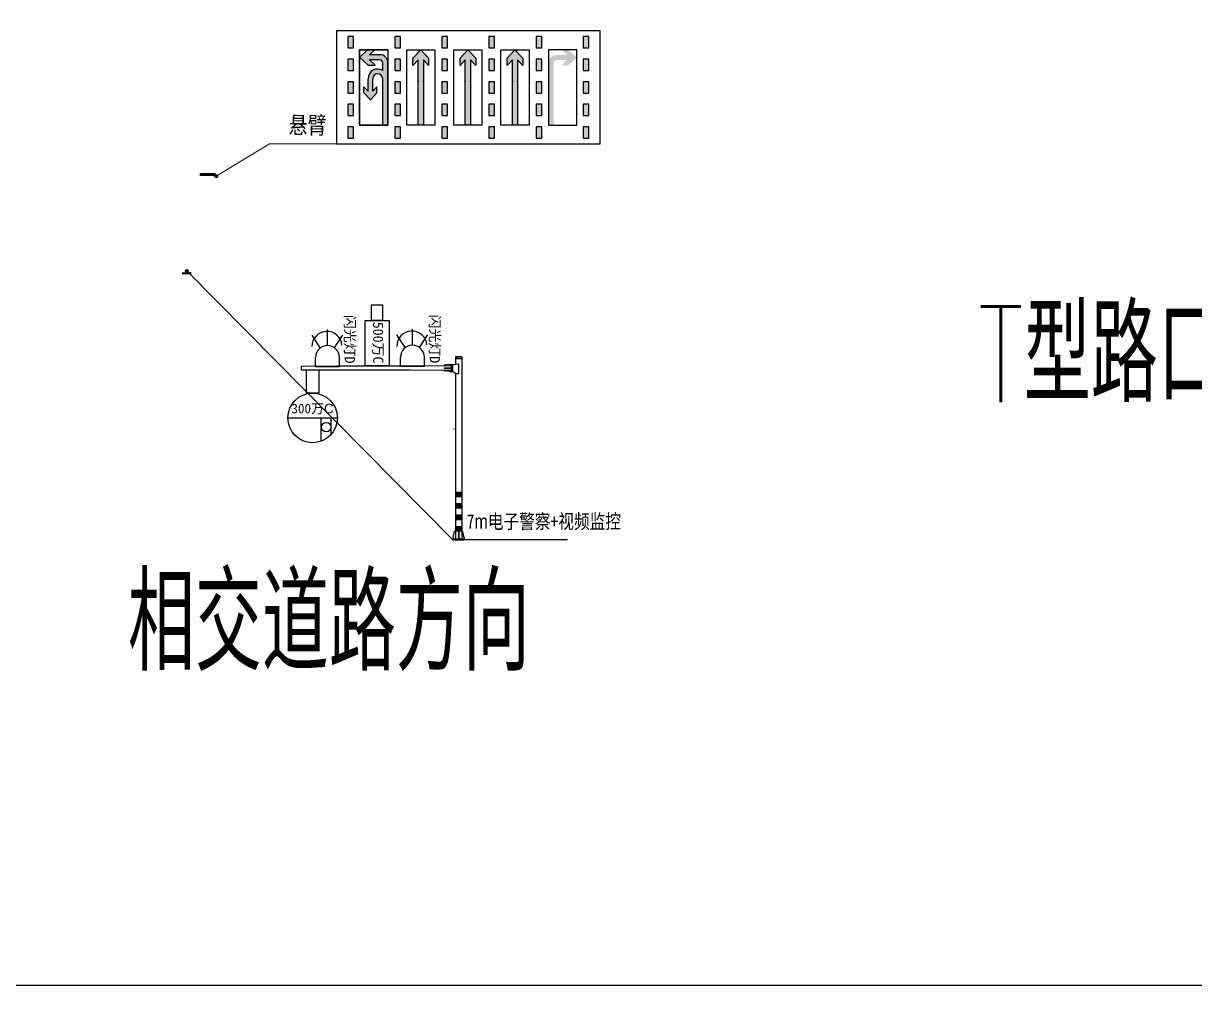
# Model space of a CAD drawing. Header units: millimetres. Extents: x 108070 to 108876, y 12470 to 12955.
# Drawn here: x 108464.6 to 108587, y 12470.3 to 12570.8 of the extents above; entities that cross this region are included whole.
import ezdxf

# ---------------------------------------------------------------- set-up
doc = ezdxf.new("R2010")
doc.units = ezdxf.units.MM
doc.header["$LTSCALE"] = 10
doc.linetypes.add('ACAD_ISO04W100', pattern=[30, 24, -3, 0, -3])
doc.layers.get('0').update_dxf_attribs({"linetype": 'CONTINUOUS'})
for name, color, linetype in [('@-交通信号', 7, 'CONTINUOUS'), ('@-交通标志', 7, 'CONTINUOUS'), ('@-图框', 7, 'CONTINUOUS'), ('@-监控设备', 7, 'CONTINUOUS')]:
    doc.layers.add(name, color=color, linetype=linetype)
doc.layers.add('PP-COM', color=7, linetype='CONTINUOUS', lineweight=0)
doc.styles.add('-黑体', font='simhei.ttf', dxfattribs={"width": 0.8})
doc.styles.add('gpshz', font='txt.shx', dxfattribs={"width": 0.7, "bigfont": 'hztxt.shx'})
doc.styles.add('ST', font='', dxfattribs={"width": 0.8})
doc.styles.add('黑体', font='simhei.ttf')
doc.styles.get('ST').set_extended_font_data('SimSun')

# ---------------------------------------------------------------- blocks, each defined once
blk = doc.blocks.new('A$C4A233A8C')
at = {"layer": '@-交通标志'}
blk.add_hatch(color=256, dxfattribs=at).paths.add_polyline_path([(-1.62601912766695, -0.2661106111481786), (-1.564308024942875, -0.4450140511617064), (-0.1465055644512177, 0.04404392559081316), (-0.208216667175293, 0.222947365604341)])
h = blk.add_hatch(color=256, dxfattribs=at)
edge = h.paths.add_edge_path()
edge.add_ellipse((-0.002069830894470215, 0.003567761741578579), major_axis=(0.1060660184015753, 0.1060660184015753), ratio=0.999999997857393, start_angle=334.0314049956834, end_angle=514.0314049956834)
edge.add_ellipse((-0.002069830894470215, 0.003567761741578579), major_axis=(0.1060660184015753, 0.1060660184015753), ratio=0.999999997857393, start_angle=154.0314049956834, end_angle=334.0314049956834)
blk.add_line((-1.564308024942875, -0.4450140511617064), (-1.62601912766695, -0.2661106111481786))
for p, q in [((-1.62601912766695, -0.2661106111481786), (-0.208216667175293, 0.222947365604341)), ((-0.1465055644512177, 0.04404392559081316), (-1.564308024942875, -0.4450140511617064)), ((-0.208216667175293, 0.222947365604341), (-0.1465055644512177, 0.04404392559081316))]:
    blk.add_line(p, q, dxfattribs=at)
blk.add_ellipse((-0.002069830894470215, 0.003567761741578579), major_axis=(-0.1060660185912559, 0.106066018591256), ratio=0.9999999942807404, start_param=1.117558844947583, end_param=7.400744152127169, dxfattribs=at)
blk.add_point((0, 0), dxfattribs=at)
blk = doc.blocks.new('A$C34A97C96')
at = {"layer": '@-交通标志'}
h = blk.add_hatch(color=256, dxfattribs=at)
edge = h.paths.add_edge_path()
edge.add_line((2.409750000588247, -7.86857133731246), (2.950714286431321, -7.86857133731246))
edge.add_line((2.950714286431321, -7.86857133731246), (2.950714286431321, -1.344560371911939))
edge.add_ellipse((2.131071429088479, -1.344560371911939), major_axis=(0.5795750191482512, 0.5795750191482512), ratio=0.9999999999943273, start_angle=314.9999999998375, end_angle=405.0000000001625)
edge.add_line((2.131071429088479, -0.5249175242752244), (1.046192143112421, -0.5249175242752244))
edge.add_line((1.046192143112421, -0.5249175242752244), (1.639285714685684, 0.02424318364137434))
edge.add_line((1.639285714685684, 0.02424318364137434), (0.8852142859250307, 0.02424318364137434))
edge.add_line((0.8852142859250307, 0.02424318364137434), (0, -0.7953996639953402))
edge.add_line((0, -0.7953996639953402), (0.8852142859250307, -1.615042511632055))
edge.add_line((0.8852142859250307, -1.615042511632055), (1.639285714685684, -1.615042511632055))
edge.add_line((1.639285714685684, -1.615042511632055), (1.046192143112421, -1.065881803715456))
edge.add_line((1.046192143112421, -1.065881803715456), (2.081892857648199, -1.065881803715456))
edge.add_ellipse((2.081892857648199, -1.393738942770142), major_axis=(-0.2318300076625899, 0.2318300076625899), ratio=0.9999999999748259, start_angle=225.0000000007212, end_angle=314.9999999992788, ccw=False)
edge.add_line((2.409750000588247, -1.393738942770142), (2.409750000588247, -2.166586085251765))
edge.add_ellipse((1.886541729705641, -3.026022328960607), major_axis=(-0.7114694502337016, 0.7114694502337017), ratio=0.9999999999980875, start_angle=-76.33225179927057, end_angle=45.00000000005478)
edge.add_line((0.8803719780116808, -3.026022328960607), (0.8803719780116808, -4.322538419119155))
edge.add_line((0.8803719780116808, -4.322538419119155), (0.4376572872715769, -3.87982373361956))
edge.add_line((0.4376572872715769, -3.87982373361956), (0.4376572872715769, -4.521256942725813))
edge.add_line((0.4376572872715769, -4.521256942725813), (1.121852718424634, -5.248214579709384))
edge.add_line((1.121852718424634, -5.248214579709384), (1.806048149577691, -4.521256942725813))
edge.add_line((1.806048149577691, -4.521256942725813), (1.806048149577691, -3.87982373361956))
edge.add_line((1.806048149577691, -3.87982373361956), (1.363333458823035, -4.322538419119155))
edge.add_line((1.363333458823035, -4.322538419119155), (1.363333458823035, -3.026022328960607))
edge.add_ellipse((1.886541729705641, -3.026022328960607), major_axis=(-0.3699641141261288, 0.3699641141261288), ratio=0.9999999999756094, start_angle=225.0000000006987, end_angle=405.0000000006987, ccw=False)
edge.add_line((2.409750000588247, -3.026022328960607), (2.409750000588247, -7.86857133731246))
for p, q in [((0, -0.7953996639953402), (0.8852142859250307, 0.02424318364137434)), ((2.950714286431321, 0), (0, 0)), ((0, 0), (0, -7.86857133731246)), ((0.8852142859250307, 0.02424318364137434), (1.639285714685684, 0.02424318364137434)), ((1.046192143112421, -0.5249175242752244), (1.639285714685684, 0.02424318364137434)), ((2.950714286431321, 0), (2.950714286431321, -7.86857133731246)), ((0, -0.7953996639953402), (0.8852142859250307, -1.615042511632055)), ((2.131071429088479, -0.5249175242752244), (1.046192143112421, -0.5249175242752244)), ((1.046192143112421, -1.065881803715456), (1.639285714685684, -1.615042511632055)), ((2.081892857648199, -1.065881803715456), (1.046192143112421, -1.065881803715456)), ((0.8852142859250307, -1.615042511632055), (1.639285714685684, -1.615042511632055)), ((2.409750000588247, -2.166586085251765), (2.409750000588247, -1.393738942770142)), ((2.950714286431321, -7.86857133731246), (2.950714286431321, -1.344560371911939)), ((0.8803719780116808, -4.322538419119155), (0.8803719780116808, -3.026022328960607)), ((1.363333458823035, -4.322538419119155), (1.363333458823035, -3.026022328960607)), ((2.409750000588247, -7.86857133731246), (2.409750000588247, -3.026022328960607)), ((0.4376572872715769, -3.87982373361956), (0.8803719780116808, -4.322538419119155)), ((0.4376572872715769, -4.521256942725813), (0.4376572872715769, -3.87982373361956)), ((1.121852718424634, -5.248214579709384), (0.4376572872715769, -4.521256942725813)), ((1.121852718424634, -5.248214579709384), (1.806048149577691, -4.521256942725813)), ((1.806048149577691, -3.87982373361956), (1.363333458823035, -4.322538419119155)), ((1.806048149577691, -4.521256942725813), (1.806048149577691, -3.87982373361956)), ((0, -7.86857133731246), (2.950714286431321, -7.86857133731246)), ((2.409750000588247, -7.86857133731246), (2.950714286431321, -7.86857133731246))]:
    blk.add_line(p, q, dxfattribs=at)
for centre, major_axis, ratio, start_param, end_param in [((2.081892857648199, -1.393738942770142), (-0.2318300076625899, 0.2318300076625899), 0.999999999974826, 3.926990816999829, 5.497787143769551), ((2.131071429088479, -1.344560371911939), (0.5795750191482512, 0.5795750191482512), 0.9999999999943274, 5.497787143779302, 7.06858347057987), ((1.886541729705641, -3.026022328960607), (-0.7114694502337016, 0.7114694502337017), 0.9999999999980875, -1.332249119358637, 0.7853981633984044), ((1.886541729705641, -3.026022328960607), (-0.3699641141261288, 0.3699641141261288), 0.9999999999756094, 3.926990816999437, 7.06858347058923)]:
    blk.add_ellipse(centre, major_axis=major_axis, ratio=ratio, start_param=start_param, end_param=end_param, dxfattribs=at)
blk = doc.blocks.new('A$C638E44E2')
at = {"layer": '@-交通标志'}
h = blk.add_hatch(color=256, dxfattribs=at)
h.paths.add_polyline_path([(1.180285700596869, 10.03242845507339), (1.770428550895303, 10.03242845507339), (1.770428550895303, 11.21271415567026), (1.180285700596869, 11.21271415567026)])
h.paths.add_polyline_path([(1.770428550895303, 8.852142754476517), (1.180285700596869, 8.852142754476517), (1.180285700596869, 7.671857053879648), (1.770428550895303, 7.671857053879648)])
h.paths.add_polyline_path([(1.770428550895303, 6.491571353282779), (1.180285700596869, 6.491571353282779), (1.180285700596869, 5.31128565268591), (1.770428550895303, 5.31128565268591)])
h.paths.add_polyline_path([(1.180285700596869, 2.950714251492172), (1.770428550895303, 2.950714251492172), (1.770428550895303, 4.130999952089041), (1.180285700596869, 4.130999952089041)])
h.paths.add_polyline_path([(1.180285700596869, 0.5901428502984345), (1.770428550895303, 0.5901428502984345), (1.770428550895303, 1.770428550895303), (1.180285700596869, 1.770428550895303)])
h = blk.add_hatch(color=256, dxfattribs=at)
h.paths.add_polyline_path([(6.098142786417156, 10.03242845507339), (6.688285636715591, 10.03242845507339), (6.688285636715591, 11.21271415567026), (6.098142786417156, 11.21271415567026)])
h.paths.add_polyline_path([(6.688285636715591, 8.852142754476517), (6.098142786417156, 8.852142754476517), (6.098142786417156, 7.671857053879648), (6.688285636715591, 7.671857053879648)])
h.paths.add_polyline_path([(6.688285636715591, 6.491571353282779), (6.098142786417156, 6.491571353282779), (6.098142786417156, 5.31128565268591), (6.688285636715591, 5.31128565268591)])
h.paths.add_polyline_path([(6.098142786417156, 2.950714251492172), (6.688285636715591, 2.950714251492172), (6.688285636715591, 4.130999952089041), (6.098142786417156, 4.130999952089041)])
h.paths.add_polyline_path([(6.098142786417156, 0.5901428502984345), (6.688285636715591, 0.5901428502984345), (6.688285636715591, 1.770428550895303), (6.098142786417156, 1.770428550895303)])
h = blk.add_hatch(color=256, dxfattribs=at)
h.paths.add_polyline_path([(11.01599987223744, 10.03242845507339), (11.60614272253588, 10.03242845507339), (11.60614272253588, 11.21271415567026), (11.01599987223744, 11.21271415567026)])
h.paths.add_polyline_path([(11.60614272253588, 8.852142754476517), (11.01599987223744, 8.852142754476517), (11.01599987223744, 7.671857053879648), (11.60614272253588, 7.671857053879648)])
h.paths.add_polyline_path([(11.60614272253588, 6.491571353282779), (11.01599987223744, 6.491571353282779), (11.01599987223744, 5.31128565268591), (11.60614272253588, 5.31128565268591)])
h.paths.add_polyline_path([(11.01599987223744, 2.950714251492172), (11.60614272253588, 2.950714251492172), (11.60614272253588, 4.130999952089041), (11.01599987223744, 4.130999952089041)])
h.paths.add_polyline_path([(11.01599987223744, 0.5901428502984345), (11.60614272253588, 0.5901428502984345), (11.60614272253588, 1.770428550895303), (11.01599987223744, 1.770428550895303)])
h = blk.add_hatch(color=256, dxfattribs=at)
h.paths.add_polyline_path([(15.93385695805773, 10.03242845507339), (16.52399980835617, 10.03242845507339), (16.52399980835617, 11.21271415567026), (15.93385695805773, 11.21271415567026)])
h.paths.add_polyline_path([(16.52399980835617, 8.852142754476517), (15.93385695805773, 8.852142754476517), (15.93385695805773, 7.671857053879648), (16.52399980835617, 7.671857053879648)])
h.paths.add_polyline_path([(16.52399980835617, 6.491571353282779), (15.93385695805773, 6.491571353282779), (15.93385695805773, 5.31128565268591), (16.52399980835617, 5.31128565268591)])
h.paths.add_polyline_path([(15.93385695805773, 2.950714251492172), (16.52399980835617, 2.950714251492172), (16.52399980835617, 4.130999952089041), (15.93385695805773, 4.130999952089041)])
h.paths.add_polyline_path([(15.93385695805773, 0.5901428502984345), (16.52399980835617, 0.5901428502984345), (16.52399980835617, 1.770428550895303), (15.93385695805773, 1.770428550895303)])
h = blk.add_hatch(color=256, dxfattribs=at)
h.paths.add_polyline_path([(20.85171404387802, 10.03242845507339), (21.44185689417645, 10.03242845507339), (21.44185689417645, 11.21271415567026), (20.85171404387802, 11.21271415567026)])
h.paths.add_polyline_path([(21.44185689417645, 8.852142754476517), (20.85171404387802, 8.852142754476517), (20.85171404387802, 7.671857053879648), (21.44185689417645, 7.671857053879648)])
h.paths.add_polyline_path([(21.44185689417645, 6.491571353282779), (20.85171404387802, 6.491571353282779), (20.85171404387802, 5.31128565268591), (21.44185689417645, 5.31128565268591)])
h.paths.add_polyline_path([(20.85171404387802, 2.950714251492172), (21.44185689417645, 2.950714251492172), (21.44185689417645, 4.130999952089041), (20.85171404387802, 4.130999952089041)])
h.paths.add_polyline_path([(20.85171404387802, 0.5901428502984345), (21.44185689417645, 0.5901428502984345), (21.44185689417645, 1.770428550895303), (20.85171404387802, 1.770428550895303)])
h = blk.add_hatch(color=256, dxfattribs=at)
h.paths.add_polyline_path([(25.76957112969831, 10.03242845507339), (26.35971397999674, 10.03242845507339), (26.35971397999674, 11.21271415567026), (25.76957112969831, 11.21271415567026)])
h.paths.add_polyline_path([(26.35971397999674, 8.852142754476517), (25.76957112969831, 8.852142754476517), (25.76957112969831, 7.671857053879648), (26.35971397999674, 7.671857053879648)])
h.paths.add_polyline_path([(26.35971397999674, 6.491571353282779), (25.76957112969831, 6.491571353282779), (25.76957112969831, 5.31128565268591), (26.35971397999674, 5.31128565268591)])
h.paths.add_polyline_path([(25.76957112969831, 2.950714251492172), (26.35971397999674, 2.950714251492172), (26.35971397999674, 4.130999952089041), (25.76957112969831, 4.130999952089041)])
h.paths.add_polyline_path([(25.76957112969831, 0.5901428502984345), (26.35971397999674, 0.5901428502984345), (26.35971397999674, 1.770428550895303), (25.76957112969831, 1.770428550895303)])
for points in [[(8.541654756118078, 1.967142834328115), (9.082619035558311, 1.967142834328116), (9.082619035558308, 8.789522040919111), (9.631779743474908, 8.196428476367144), (9.631779743474908, 8.950499896191104), (8.812136895838194, 9.835714171640575), (7.992494048201478, 8.950499896191102), (7.992494048201479, 8.196428476367146), (8.54165475611808, 8.789522040915474)], [(13.45951184193837, 1.967142834328115), (14.0004761213786, 1.967142834328115), (14.0004761213786, 8.789522040919108), (14.54963682929519, 8.196428476367144), (14.5496368292952, 8.950499896191104), (13.72999398165848, 9.835714171640571), (12.91035113402177, 8.950499896191104), (12.91035113402176, 8.196428476367144), (13.45951184193836, 8.789522040915472)], [(18.37736892775865, 1.967142834328115), (18.91833320719888, 1.967142834328115), (18.91833320719888, 8.78952204091911), (19.46749391511548, 8.196428476367144), (19.46749391511549, 8.950499896191102), (18.64785106747877, 9.835714171640575), (17.82820821984205, 8.950499896191102), (17.82820821984205, 8.196428476367146), (18.37736892775865, 8.789522040915472)], [(22.17036274482962, 1.967142834328115), (22.17036274482962, 8.466910616087262, -0.414213562373127), (22.99000559246633, 9.286553463723976), (24.0748848656076, 9.286553463723976), (23.48179130104836, 9.835714171640575), (24.23586272087414, 9.835714171640575), (25.12107699632179, 9.01607132400386), (24.23586272087414, 8.196428476367146), (23.48179130104836, 8.196428476367146), (24.0748848656076, 8.745589184283745), (22.99000559246633, 8.745589184283745, 0.4142135623730794), (22.71132702426985, 8.466910616087262), (22.71132702426985, 1.967142834328115)]]:
    blk.add_hatch(color=256, dxfattribs=at).paths.add_polyline_path(points)
for p, q in [((27.53999968059361, 11.80285700596869), (0, 11.80285700596869)), ((0, 11.80285700596869), (0, 0)), ((1.180285700596869, 11.21271415567026), (1.180285700596869, 10.03242845507339)), ((1.770428550895303, 11.21271415567026), (1.180285700596869, 11.21271415567026)), ((1.770428550895303, 10.03242845507339), (1.770428550895303, 11.21271415567026)), ((6.098142786417156, 11.21271415567026), (6.098142786417156, 10.03242845507339)), ((6.688285636715591, 11.21271415567026), (6.098142786417156, 11.21271415567026)), ((6.688285636715591, 10.03242845507339), (6.688285636715591, 11.21271415567026)), ((11.01599987223744, 11.21271415567026), (11.01599987223744, 10.03242845507339)), ((11.60614272253588, 11.21271415567026), (11.01599987223744, 11.21271415567026)), ((11.60614272253588, 10.03242845507339), (11.60614272253588, 11.21271415567026)), ((15.93385695805773, 11.21271415567026), (15.93385695805773, 10.03242845507339)), ((16.52399980835617, 11.21271415567026), (15.93385695805773, 11.21271415567026)), ((16.52399980835617, 10.03242845507339), (16.52399980835617, 11.21271415567026)), ((20.85171404387802, 11.21271415567026), (20.85171404387802, 10.03242845507339)), ((21.44185689417645, 11.21271415567026), (20.85171404387802, 11.21271415567026)), ((21.44185689417645, 10.03242845507339), (21.44185689417645, 11.21271415567026)), ((25.76957112969831, 11.21271415567026), (25.76957112969831, 10.03242845507339)), ((26.35971397999674, 11.21271415567026), (25.76957112969831, 11.21271415567026)), ((26.35971397999674, 10.03242845507339), (26.35971397999674, 11.21271415567026)), ((27.53999968059361, 0), (27.53999968059361, 11.80285700596869)), ((27.53999968059361, 0), (27.53999968059361, 11.80285700596869)), ((1.180285700596869, 10.03242845507339), (1.770428550895303, 10.03242845507339)), ((6.098142786417156, 10.03242845507339), (6.688285636715591, 10.03242845507339)), ((11.01599987223744, 10.03242845507339), (11.60614272253588, 10.03242845507339)), ((15.93385695805773, 10.03242845507339), (16.52399980835617, 10.03242845507339)), ((20.85171404387802, 10.03242845507339), (21.44185689417645, 10.03242845507339)), ((25.76957112969831, 10.03242845507339), (26.35971397999674, 10.03242845507339)), ((1.180285700596869, 8.852142754476517), (1.180285700596869, 7.671857053879648)), ((1.770428550895303, 8.852142754476517), (1.180285700596869, 8.852142754476517)), ((1.770428550895303, 7.671857053879648), (1.770428550895303, 8.852142754476517)), ((6.098142786417156, 8.852142754476517), (6.098142786417156, 7.671857053879648)), ((6.688285636715591, 8.852142754476517), (6.098142786417156, 8.852142754476517)), ((6.688285636715591, 7.671857053879648), (6.688285636715591, 8.852142754476517)), ((11.01599987223744, 8.852142754476517), (11.01599987223744, 7.671857053879648)), ((11.60614272253588, 8.852142754476517), (11.01599987223744, 8.852142754476517)), ((11.60614272253588, 7.671857053879648), (11.60614272253588, 8.852142754476517)), ((15.93385695805773, 8.852142754476517), (15.93385695805773, 7.671857053879648)), ((16.52399980835617, 8.852142754476517), (15.93385695805773, 8.852142754476517)), ((16.52399980835617, 7.671857053879648), (16.52399980835617, 8.852142754476517)), ((20.85171404387802, 8.852142754476517), (20.85171404387802, 7.671857053879648)), ((21.44185689417645, 8.852142754476517), (20.85171404387802, 8.852142754476517)), ((21.44185689417645, 7.671857053879648), (21.44185689417645, 8.852142754476517)), ((25.76957112969831, 8.852142754476517), (25.76957112969831, 7.671857053879648)), ((26.35971397999674, 8.852142754476517), (25.76957112969831, 8.852142754476517)), ((26.35971397999674, 7.671857053879648), (26.35971397999674, 8.852142754476517)), ((1.180285700596869, 7.671857053879648), (1.770428550895303, 7.671857053879648)), ((6.098142786417156, 7.671857053879648), (6.688285636715591, 7.671857053879648)), ((11.01599987223744, 7.671857053879648), (11.60614272253588, 7.671857053879648)), ((15.93385695805773, 7.671857053879648), (16.52399980835617, 7.671857053879648)), ((20.85171404387802, 7.671857053879648), (21.44185689417645, 7.671857053879648)), ((25.76957112969831, 7.671857053879648), (26.35971397999674, 7.671857053879648)), ((1.180285700596869, 6.491571353282779), (1.180285700596869, 5.31128565268591)), ((1.770428550895303, 6.491571353282779), (1.180285700596869, 6.491571353282779)), ((1.770428550895303, 5.31128565268591), (1.770428550895303, 6.491571353282779)), ((6.098142786417156, 6.491571353282779), (6.098142786417156, 5.31128565268591)), ((6.688285636715591, 6.491571353282779), (6.098142786417156, 6.491571353282779)), ((6.688285636715591, 5.31128565268591), (6.688285636715591, 6.491571353282779)), ((11.01599987223744, 6.491571353282779), (11.01599987223744, 5.31128565268591)), ((11.60614272253588, 6.491571353282779), (11.01599987223744, 6.491571353282779)), ((11.60614272253588, 5.31128565268591), (11.60614272253588, 6.491571353282779)), ((15.93385695805773, 6.491571353282779), (15.93385695805773, 5.31128565268591)), ((16.52399980835617, 6.491571353282779), (15.93385695805773, 6.491571353282779)), ((16.52399980835617, 5.31128565268591), (16.52399980835617, 6.491571353282779)), ((20.85171404387802, 6.491571353282779), (20.85171404387802, 5.31128565268591)), ((21.44185689417645, 6.491571353282779), (20.85171404387802, 6.491571353282779)), ((21.44185689417645, 5.31128565268591), (21.44185689417645, 6.491571353282779)), ((25.76957112969831, 6.491571353282779), (25.76957112969831, 5.31128565268591)), ((26.35971397999674, 6.491571353282779), (25.76957112969831, 6.491571353282779)), ((26.35971397999674, 5.31128565268591), (26.35971397999674, 6.491571353282779)), ((1.180285700596869, 5.31128565268591), (1.770428550895303, 5.31128565268591)), ((6.098142786417156, 5.31128565268591), (6.688285636715591, 5.31128565268591)), ((11.01599987223744, 5.31128565268591), (11.60614272253588, 5.31128565268591)), ((15.93385695805773, 5.31128565268591), (16.52399980835617, 5.31128565268591)), ((20.85171404387802, 5.31128565268591), (21.44185689417645, 5.31128565268591)), ((25.76957112969831, 5.31128565268591), (26.35971397999674, 5.31128565268591)), ((1.180285700596869, 4.130999952089041), (1.180285700596869, 2.950714251492172)), ((1.770428550895303, 4.130999952089041), (1.180285700596869, 4.130999952089041)), ((1.770428550895303, 2.950714251492172), (1.770428550895303, 4.130999952089041)), ((6.098142786417156, 4.130999952089041), (6.098142786417156, 2.950714251492172)), ((6.688285636715591, 4.130999952089041), (6.098142786417156, 4.130999952089041)), ((6.688285636715591, 2.950714251492172), (6.688285636715591, 4.130999952089041)), ((11.01599987223744, 4.130999952089041), (11.01599987223744, 2.950714251492172)), ((11.60614272253588, 4.130999952089041), (11.01599987223744, 4.130999952089041)), ((11.60614272253588, 2.950714251492172), (11.60614272253588, 4.130999952089041)), ((15.93385695805773, 4.130999952089041), (15.93385695805773, 2.950714251492172)), ((16.52399980835617, 4.130999952089041), (15.93385695805773, 4.130999952089041)), ((16.52399980835617, 2.950714251492172), (16.52399980835617, 4.130999952089041)), ((20.85171404387802, 4.130999952089041), (20.85171404387802, 2.950714251492172)), ((21.44185689417645, 4.130999952089041), (20.85171404387802, 4.130999952089041)), ((21.44185689417645, 2.950714251492172), (21.44185689417645, 4.130999952089041)), ((25.76957112969831, 4.130999952089041), (25.76957112969831, 2.950714251492172)), ((26.35971397999674, 4.130999952089041), (25.76957112969831, 4.130999952089041)), ((26.35971397999674, 2.950714251492172), (26.35971397999674, 4.130999952089041)), ((1.180285700596869, 2.950714251492172), (1.770428550895303, 2.950714251492172)), ((6.098142786417156, 2.950714251492172), (6.688285636715591, 2.950714251492172)), ((11.01599987223744, 2.950714251492172), (11.60614272253588, 2.950714251492172)), ((15.93385695805773, 2.950714251492172), (16.52399980835617, 2.950714251492172)), ((20.85171404387802, 2.950714251492172), (21.44185689417645, 2.950714251492172)), ((25.76957112969831, 2.950714251492172), (26.35971397999674, 2.950714251492172)), ((1.180285700596869, 1.770428550895303), (1.180285700596869, 0.5901428502984345)), ((1.770428550895303, 1.770428550895303), (1.180285700596869, 1.770428550895303)), ((1.770428550895303, 0.5901428502984345), (1.770428550895303, 1.770428550895303)), ((6.098142786417156, 1.770428550895303), (6.098142786417156, 0.5901428502984345)), ((6.688285636715591, 1.770428550895303), (6.098142786417156, 1.770428550895303)), ((6.688285636715591, 0.5901428502984345), (6.688285636715591, 1.770428550895303)), ((11.01599987223744, 1.770428550895303), (11.01599987223744, 0.5901428502984345)), ((11.60614272253588, 1.770428550895303), (11.01599987223744, 1.770428550895303)), ((11.60614272253588, 0.5901428502984345), (11.60614272253588, 1.770428550895303)), ((15.93385695805773, 1.770428550895303), (15.93385695805773, 0.5901428502984345)), ((16.52399980835617, 1.770428550895303), (15.93385695805773, 1.770428550895303)), ((16.52399980835617, 0.5901428502984345), (16.52399980835617, 1.770428550895303)), ((20.85171404387802, 1.770428550895303), (20.85171404387802, 0.5901428502984345)), ((21.44185689417645, 1.770428550895303), (20.85171404387802, 1.770428550895303)), ((21.44185689417645, 0.5901428502984345), (21.44185689417645, 1.770428550895303)), ((25.76957112969831, 1.770428550895303), (25.76957112969831, 0.5901428502984345)), ((26.35971397999674, 1.770428550895303), (25.76957112969831, 1.770428550895303)), ((26.35971397999674, 0.5901428502984345), (26.35971397999674, 1.770428550895303)), ((0, 0), (27.53999968059361, 0)), ((1.180285700596869, 0.5901428502984345), (1.770428550895303, 0.5901428502984345)), ((6.098142786417156, 0.5901428502984345), (6.688285636715591, 0.5901428502984345)), ((11.01599987223744, 0.5901428502984345), (11.60614272253588, 0.5901428502984345)), ((15.93385695805773, 0.5901428502984345), (16.52399980835617, 0.5901428502984345)), ((20.85171404387802, 0.5901428502984345), (21.44185689417645, 0.5901428502984345)), ((25.76957112969831, 0.5901428502984345), (26.35971397999674, 0.5901428502984345))]:
    blk.add_line(p, q, dxfattribs=at)
at = {"layer": '@-交通标志', "linetype": 'ACAD_ISO04W100', "ltscale": 0.5}
for p, q in [((2.41892268427182, 1.967142834328115), (2.41892268427182, 9.835714171640575)), ((2.41892268427182, 9.835714171640575), (5.369636935763992, 9.835714171640575)), ((2.41892268427182, 1.967142834328115), (2.41892268427182, 9.835714171640575)), ((2.41892268427182, 9.835714171640575), (5.369636935763992, 9.835714171640575)), ((2.41892268427182, 1.967142834328115), (2.41892268427182, 9.835714171640575)), ((2.41892268427182, 9.835714171640575), (5.369636935763992, 9.835714171640575)), ((5.369636935763992, 9.835714171640575), (5.369636935763992, 1.967142834328115)), ((5.369636935763992, 9.835714171640575), (5.369636935763992, 1.967142834328115)), ((5.369636935763992, 9.835714171640575), (5.369636935763992, 1.967142834328115)), ((22.17036274482962, 9.835714171640575), (22.17036274482962, 1.967142834328115)), ((25.12107699632179, 9.835714171640575), (22.17036274482962, 9.835714171640575)), ((22.17036274482962, 9.835714171640575), (22.17036274482962, 1.967142834328115)), ((25.12107699632179, 9.835714171640575), (22.17036274482962, 9.835714171640575)), ((22.17036274482962, 9.835714171640575), (22.17036274482962, 1.967142834328115)), ((25.12107699632179, 9.835714171640575), (22.17036274482962, 9.835714171640575)), ((25.12107699632179, 1.967142834328115), (25.12107699632179, 9.835714171640575)), ((25.12107699632179, 1.967142834328115), (25.12107699632179, 9.835714171640575)), ((25.12107699632179, 1.967142834328115), (25.12107699632179, 9.835714171640575)), ((5.369636935763992, 1.967142834328115), (2.41892268427182, 1.967142834328115)), ((5.369636935763992, 1.967142834328115), (2.41892268427182, 1.967142834328115)), ((5.369636935763992, 1.967142834328115), (2.41892268427182, 1.967142834328115)), ((22.17036274482962, 1.967142834328115), (25.12107699632179, 1.967142834328115)), ((22.17036274482962, 1.967142834328115), (25.12107699632179, 1.967142834328115)), ((22.17036274482962, 1.967142834328115), (25.12107699632179, 1.967142834328115))]:
    blk.add_line(p, q, dxfattribs=at)
for points in [[(10.28749402158428, 9.835714171640575), (10.28749402158428, 1.967142834328115), (7.336779770092107, 1.967142834328115), (7.336779770092107, 9.835714171640575)], [(15.20535110740457, 9.835714171640575), (15.20535110740457, 1.967142834328115), (12.25463685591239, 1.967142834328115), (12.25463685591239, 9.835714171640575)], [(20.12320819322485, 9.835714171640575), (20.12320819322485, 1.967142834328115), (17.17249394173268, 1.967142834328115), (17.17249394173268, 9.835714171640575)]]:
    blk.add_lwpolyline(points, close=True, dxfattribs=at)
at = {"layer": '@-交通标志'}
for points in [[(9.631779743474908, 8.196428476367146), (9.08261903555831, 8.78952204091911), (9.08261903555831, 1.967142834328115), (8.541654756118078, 1.967142834328115), (8.541654756118078, 8.789522040915472), (7.992494048201479, 8.196428476367146), (7.992494048201479, 8.950499896191104), (8.812136895838194, 9.835714171640575), (9.631779743474908, 8.950499896191104)], [(14.5496368292952, 8.196428476367146), (14.0004761213786, 8.78952204091911), (14.0004761213786, 1.967142834328115), (13.45951184193837, 1.967142834328115), (13.45951184193837, 8.789522040915472), (12.91035113402177, 8.196428476367146), (12.91035113402177, 8.950499896191104), (13.72999398165848, 9.835714171640575), (14.5496368292952, 8.950499896191104)], [(19.46749391511548, 8.196428476367146), (18.91833320719888, 8.78952204091911), (18.91833320719888, 1.967142834328115), (18.37736892775865, 1.967142834328115), (18.37736892775865, 8.789522040915472), (17.82820821984205, 8.196428476367146), (17.82820821984205, 8.950499896191104), (18.64785106747877, 9.835714171640575), (19.46749391511548, 8.950499896191104)]]:
    blk.add_lwpolyline(points, close=True, dxfattribs=at)
at = {"layer": '@-交通标志', "color": 0, "linetype": 'ByBlock'}
for p in [(8.541654756118078, 6.557142781093717), (9.08261903555831, 6.557142781093717), (13.45951184193837, 6.557142781093717), (14.0004761213786, 6.557142781093717), (18.37736892775865, 6.557142781093717), (18.91833320719888, 6.557142781093717)]:
    blk.add_point(p, dxfattribs=at)
at = {"layer": '@-交通标志'}
blk.add_solid([(6.055469265542342, 9.823911314633733), (6.059403551204014, 9.823911314633733), (6.057436408373178, 9.835714171640575)], dxfattribs=at)
blk.add_blockref('A$C34A97C96', (2.41892268427182, 9.835714171640575), dxfattribs=at)
blk = doc.blocks.new('A$C25111850')
at = {"layer": '@-监控设备', "linetype": 'ByBlock', "lineweight": -3}
for points in [[(0.2649161315554347, 0.5300081318273442, 1), (2.634778286880746e-06, 0.5300081318273442, 1)], [(0.5495953389327042, 0.9514273867534939), (0.3147236301447265, 0.9744768997188658), (0.2213535535265692, 0.02304727624868974), (0.4562252622563392, -2.236716682091355e-06)]]:
    blk.add_hatch(color=14, dxfattribs=at).paths.add_polyline_path(points)
at = {"layer": '@-监控设备', "color": 14}
blk.add_circle((0.1324593831668608, 0.5300081318273442), 0.1324567483885739, dxfattribs=at)
blk = doc.blocks.new('A$C2DB36726')
at = {"layer": '@-交通信号', "color": 0}
for p, q in [((-0.02265638939570636, 18.32354994148591), (0.5983200027985731, 18.39205774797847)), ((0.2707398048805771, 19.10640261614753), (0.9259002011531265, 19.10640261593107)), ((0.2707398048805771, 19.10640261614753), (0.2707398046186427, 18.35591820855552)), ((0.9259002011094708, 18.92063621809211), (0.2707398048369214, 18.92063621830857)), ((0.9253979073982919, 19.10640261590197), (0.2712420986790676, 19.10640261612934)), ((0.9253979073982919, 19.10640261590197), (0.2712420986790676, 19.10640261612934)), ((0.2712420986790676, 19.10640261612934), (0.2712420986790676, 19.10640261612934)), ((0.2712420986790676, 19.10640261612934), (0.2712420986790676, 19.10640261612934)), ((0.2712420986790676, 19.10640261612934), (0.2712420986790676, 19.10640261612934)), ((0.5983200027985731, 18.39205774797847), (0.5983200024638791, 17.36515759836948)), ((-0.1713245686696609, 18.187432142342), (-4.513443640476908, 18.15070427520186)), ((-4.513443640593323, 17.74367269070717), (-0.1713245688006282, 17.71176774502237)), ((-0.3209045677649556, 18.30859194169352), (-0.9192245643789647, 18.24877299190848)), ((-0.9192245643789647, 18.24877299190848), (-0.9192245643935166, 18.18368659783846)), ((-0.9192245644808281, 17.97338742789361), (-0.919224564509932, 17.92581245998372)), ((-0.9192245644808281, 17.97338742789361), (-0.1713245687133167, 17.97338742760803)), ((-0.919224564509932, 17.92581245998372), (-0.1713245687133167, 17.92581245971087)), ((-0.9192245645681396, 17.65042689591974), (-0.9192245645390358, 17.71551328999158)), ((-0.3209045680123381, 17.59060794576908), (-0.9192245645681396, 17.65042689591974)), ((-0.3209045677649556, 18.30859194169352), (-0.1713245685823495, 18.30859194162804)), ((-0.3209045680123381, 17.59060794576908), (-0.171324568829732, 17.59060794569086)), ((-0.1713245686114533, 18.32354994156594), (-0.02265638939570636, 18.32354994148591)), ((-0.1713245686114533, 18.32354994156594), (-0.1713245688588358, 17.57564994580025)), ((-0.1713245688588358, 17.57564994580025), (-0.02265638968674466, 17.57564994576751)), ((-0.09699047901085578, 18.32354994152593), (-0.09699047925823834, 17.57564994576023)), ((-0.02265638939570636, 18.32354994148591), (-0.02265638968674466, 17.57564994576751)), ((0.271242098082439, 17.3651575985059), (-0.02265638968674466, 17.57564994576751)), ((0.271242098082439, 17.3651575985059), (0.5983200024638791, 17.36515759836948)), ((0.7613621964701451, 2.34780102260811), (0.2707397992198821, 2.347801022780914)), ((0.7593641026905971, 2.348681556273732), (0.2737369399110321, 2.348681556437441)), ((0.9229030548449373, 2.3486815562228), (0.2737369399110321, 2.348681556437441)), ((4.365574568510056e-11, 0.08974801213298633), (1.196639993213466, 0.0897480117782834)), ((4.365574568510056e-11, 0.08974801213298633), (0, 0)), ((0, 0), (1.196639993213466, -4.129105946049094e-10)), ((0.02991599989763927, 0.2393280113028595), (0.1809917992650298, 0.907442772973809)), ((0.02991599989763927, 0.2393280113028595), (0.02991599986853544, 0.08974801213116734)), ((0.2707397987396689, 0.9074427729574381), (0.1809917992650298, 0.907442772973809)), ((0.5745325129246339, 0.9074427728555747), (0.5745325126481475, 0.08974801197837223)), ((0.5745325129246339, 0.9074427728555747), (0.6221074808272533, 0.9074427728428418)), ((0.6221074808272533, 0.9074427728428418), (0.6221074806089746, 0.0897480119328975)), ((0.9259001950122183, 0.9074427727409784), (1.015648194545065, 0.9074427726773138)), ((1.166723993461346, 0.2393280109045008), (1.015648194545065, 0.9074427726773138)), ((1.166723993461346, 0.2393280109045008), (1.166723993388587, 0.08974801178010239)), ((1.196639993213466, 0.0897480117782834), (1.196639993213466, -4.129105946049094e-10))]:
    blk.add_line(p, q, dxfattribs=at)
at = {"layer": '@-交通信号', "color": 7}
for p, q in [((0.9259002011531265, 19.10640261593107), (0.9259001947939396, 0.0897480118292151)), ((0.2707398042985005, 17.36551734515706), (0.2707397984631825, 0.08974801208205463))]:
    blk.add_line(p, q, dxfattribs=at)
at = {"layer": '@-交通信号'}
for p, q in [((-12.1218710076937, 18.1284039037746), (-15.8343094830343, 18.11798026906035)), ((-15.83430948319437, 17.77209954725004), (-12.12187100781011, 17.76304469104434)), ((-4.513443640476908, 18.15070427520186), (-12.1218710076937, 18.1284039037746)), ((-12.12187100781011, 17.76304469104434), (-4.513443640593323, 17.74367269070717))]:
    blk.add_line(p, q, dxfattribs=at)
blk.add_lwpolyline([(-15.8343094830343, 18.11798026906035), (-15.83430948319437, 17.77209954725004)], dxfattribs=at)
at = {"layer": '@-交通信号', "color": 7, "const_width": 0.5983199966045227}
blk.add_lwpolyline([(0.9259001963218907, 4.741081008987749), (0.2707398000493413, 4.741081009204208)], dxfattribs=at)
at = {"layer": '@-交通信号', "color": 0, "const_width": 0.5983199966045227}
for points in [[(0.9259001959435409, 3.544441015752454), (0.2707397996564396, 3.544441015970733)], [(0.9259001955069834, 2.347801022577187), (0.270739799234434, 2.347801022793647)], [(0.9259001951286336, 1.151161029341893), (0.2707397988415323, 1.151161029558352)]]:
    blk.add_lwpolyline(points, dxfattribs=at)
at = {"layer": '@-交通信号', "color": 0}
blk.add_solid([(0.03473300585756078, 11.52532118873387), (0.03473300593032036, 11.64498518801702), (0.3937250038725324, 11.58515318823447)], dxfattribs=at)
blk = doc.blocks.new('A$C7B111818')
at = {"layer": '@-监控设备', "linetype": 'ByBlock', "lineweight": 20}
for p, q in [((0.09395140409469604, 16.04532458772883), (0.6381404921412468, 16.10145776206627)), ((0.3557280376553535, 16.72901467001066), (0.3510674685239792, 16.07184614287689)), ((0.9282715991139412, 16.56227802904323), (0.3545744121074677, 16.56634662672877)), ((0.3557280376553535, 16.72901467001066), (0.9294252246618271, 16.72494607232511)), ((0.9289853870868683, 16.72494919179007), (0.3561678752303123, 16.72901155101135)), ((0.9289853870868683, 16.72494919179007), (0.3561678752303123, 16.72901155101135)), ((0.3561678752303123, 16.72901155101135), (0.3561678752303123, 16.72901155101135)), ((0.3561678752303123, 16.72901155101135), (0.3561678752303123, 16.72901155101135)), ((0.3561678752303123, 16.72901155101135), (0.3561678752303123, 16.72901155101135)), ((0.6381404921412468, 16.10145776206627), (0.6317633613944054, 15.20224326569587)), ((0.9294252246618271, 16.72494607232511), (0.8113303035497665, 0.07283875346183777)), ((-13.75509161502123, 15.66063361801207), (-10.50431717932224, 15.62965011643246)), ((-10.50204826891422, 15.94958024891093), (-13.7529436647892, 15.96350723179057)), ((-10.50431717932224, 15.62965011643246), (-3.842048555612564, 15.56543791713193)), ((-3.839520856738091, 15.92185884201899), (-10.50204826891422, 15.94958024891093)), ((-3.842048555612564, 15.56543791713193), (-0.04003045707941055, 15.51053515961394)), ((-0.03707654774188995, 15.9270550343208), (-3.839520856738091, 15.92185884201899)), ((-0.6953168511390686, 15.46146600274369), (-0.6949126645922661, 15.51845949795097)), ((-0.171763963997364, 15.40536937816069), (-0.6953168511390686, 15.46146600274369)), ((-0.6933112442493439, 15.74426934262738), (-0.6936066895723343, 15.70260988734663)), ((-0.6936066895723343, 15.70260988734663), (-0.03870122134685516, 15.69796536955982)), ((-0.6933112442493439, 15.74426934262738), (-0.03840578347444534, 15.73962482484058)), ((-0.691601075232029, 15.98541322723031), (-0.6920052692294121, 15.92841973202303)), ((-0.1673052236437798, 16.03407862316817), (-0.691601075232029, 15.98541322723031)), ((-0.171763963997364, 15.40536937816069), (-0.0407828688621521, 15.40444047469646)), ((-0.1673052236437798, 16.03407862316817), (-0.03632413595914841, 16.03314971923828)), ((-0.03623124212026596, 16.0462478287518), (-0.04087576270103455, 15.3913423656486)), ((-0.04087576270103455, 15.3913423656486), (0.08930689096450806, 15.39041912462562)), ((-0.03623124212026596, 16.0462478287518), (0.09395140409469604, 16.04532458772883)), ((0.02886007726192474, 16.04578620800748), (0.02421556413173676, 15.39088074490428)), ((0.09395140409469604, 16.04532458772883), (0.08930689096450806, 15.39041912462562)), ((0.3453546091914177, 15.20427444484085), (0.08930689096450806, 15.39041912462562)), ((0.344917006790638, 15.20459257997572), (0.237633116543293, 0.07690735114738345)), ((0.3453546091914177, 15.20427444484085), (0.6317633613944054, 15.20224326569587)), ((0.6812737882137299, 2.051145293284208), (0.2516558021306992, 2.054192096926272)), ((0.67952960729599, 2.051928748842329), (0.2542857453227043, 2.054944531992078)), ((0.8227339833974838, 2.05091315926984), (0.2542857453227043, 2.054944531992078)), ((0.000557340681552887, 0.07858866639435291), (0, 0)), ((0, 0), (1.047848738729954, -0.007431228645145893)), ((0.000557340681552887, 0.07858866639435291), (1.048406079411507, 0.07115743821486831)), ((0.02768246084451675, 0.2093839785084128), (0.02675355970859528, 0.07840288570150733)), ((0.02768246084451675, 0.2093839785084128), (0.1641224101185799, 0.7934865802526474)), ((0.242711067199707, 0.7929292381741107), (0.1641224101185799, 0.7934865802526474)), ((0.5087299346923828, 0.7910426612943411), (0.5036519840359688, 0.07502077426761389)), ((0.5087299346923828, 0.7910426612943411), (0.5503893867135048, 0.7907472169026732)), ((0.5503893867135048, 0.7907472169026732), (0.5453114360570908, 0.07472533034160733)), ((0.8164082542061806, 0.788860640488565), (0.8949969112873077, 0.7883032984100282)), ((1.023138768970966, 0.2023243112489581), (0.8949969112873077, 0.7883032984100282)), ((1.023138768970966, 0.2023243112489581), (1.022209860384464, 0.07134321890771389)), ((1.048406079411507, 0.07115743821486831), (1.047848738729954, -0.007431228645145893))]:
    blk.add_line(p, q, dxfattribs=at)
at = {"layer": '@-监控设备', "linetype": 'ByBlock', "lineweight": 20, "flags": 128}
blk.add_lwpolyline([(-13.75509161502123, 15.66063361801207), (-13.7529436647892, 15.96350723179057)], dxfattribs=at)
at = {"layer": '@-监控设备', "linetype": 'ByBlock', "lineweight": 20, "const_width": 0.5239375458090634}
for points in [[(0.8402154445648193, 4.145820981822908), (0.2665182650089264, 4.149889579508454)], [(0.8327842205762863, 3.097972240764648), (0.2590870335698128, 3.102040838450193)], [(0.8253529891371727, 2.050123499240726), (0.2516558021306992, 2.054192096926272)], [(0.8179217651486397, 1.002274758182466), (0.2442245781421661, 1.006343355868012)]]:
    blk.add_lwpolyline(points, dxfattribs=at)
at = {"layer": '@-监控设备', "linetype": 'ByBlock', "lineweight": 20}
blk.add_solid([(0.1019874215126038, 10.09203708684072), (0.1027305424213409, 10.19682196062058), (0.4167136028409004, 10.14220015518367)], dxfattribs=at)
blk = doc.blocks.new('A$C498D7EB7')
at = {"layer": '@-监控设备', "linetype": 'Continuous', "ltscale": 2}
for p, q in [((0.7415846477088053, 5.36149666131314), (0.7415846477088053, 7.184442618558023)), ((0.7415846477088053, 7.184442618558023), (2.042977379082004, 7.184442618558023)), ((2.042977379082004, 7.184442618558023), (2.042977379082004, 5.36149666131314)), ((-1.16066075861454e-07, 0.00783864712138893), (-1.16066075861454e-07, 5.36149666131314)), ((-1.16066075861454e-07, 5.36149666131314), (2.816981893687625, 5.36149666131314)), ((2.042977379082004, 5.36149666131314), (0.7415846477088053, 5.36149666131314)), ((2.816981893687625, 5.36149666131314), (2.816981893687625, 0.00783864712138893)), ((2.816981893687625, 0.00783864712138893), (-1.16066075861454e-07, 0.00783864712138893))]:
    blk.add_line(p, q, dxfattribs=at)
at = {"layer": '@-监控设备', "style": '黑体'}
blk.add_text('500万C', height=1.199999999254942, rotation=270, dxfattribs=at).set_placement((0.9469450151955243, 5.192262233047586))
blk = doc.blocks.new('A$C553501C0')
at = {"layer": '@-监控设备', "linetype": 'Continuous', "ltscale": 2}
for p, q in [((1.248616775905248, 2.179265553046207), (1.248616775905248, 3.85321699497581)), ((0.4990495725214714, 1.929244220762484), (-0.363217226069537, 3.271895192718148)), ((1.998183979303576, 1.929244220762484), (2.860450777894584, 3.271895192718148)), ((1.998183979303576, 1.929244220762484), (2.767215928703081, 3.126717549779642)), ((0, 0), (0, 0.9306487751564418)), ((0, 0), (2.497233551810496, 0)), ((2.497233551810496, 0), (2.497233551810496, 0.9306487751564418))]:
    blk.add_line(p, q, dxfattribs=at)
for centre, major_axis, ratio, start_param, end_param in [((1.198030600528, 2.092562685842495), (-1.108430419506385, 1.108430419506385), 0.999999999905419, 4.005147303581881, 7.088453396431975), ((1.248616775905248, 0.9306487751564418), (0.8829053893494505, 0.8829053893494505), 0.9999999999946533, 5.497787143779465, 8.639379797369259)]:
    blk.add_ellipse(centre, major_axis=major_axis, ratio=ratio, start_param=start_param, end_param=end_param, dxfattribs=at)
at = {"layer": '@-监控设备', "style": '黑体'}
blk.add_text('闪光灯D', height=1.063791053670161, rotation=270, dxfattribs=at).set_placement((3.061033425809001, 5.377097261658491))
blk = doc.blocks.new('A$C0EA21B18')
at = {"layer": '@-交通信号', "rotation": 359.9999999084945}
blk.add_blockref('A$C2DB36726', (3.112037666141987e-05, 0), dxfattribs=at)
at = {"layer": '@-监控设备', "xscale": 0.8864925452799071, "yscale": 0.8864925452799071, "zscale": 0.8864925452799071}
blk.add_blockref('A$C498D7EB7', (-9.165723504833295, 18.17365758760934), dxfattribs=at)
at = {"layer": '@-监控设备'}
for p in [(-14.34991458637523, 18.12111123866634), (-5.473941509466385, 18.14788896445134)]:
    blk.add_blockref('A$C553501C0', p, dxfattribs=at)
at = {"layer": '@-监控设备', "xscale": 1.141956346736566, "yscale": 1.141956346736566, "zscale": 1.141956346736566, "rotation": 0.4063274448761322}
blk.add_blockref('A$C7B111818', (3.621888754423708e-05, 0), dxfattribs=at)
blk = doc.blocks.new('A$C69D301AD')
at = {"layer": '@-监控设备', "linetype": 'Continuous', "ltscale": 2}
blk.add_lwpolyline([(0, 0), (1.29056245162792, 0), (1.29056245162792, -2.439597405447785), (0, -2.439597405447785)], close=True, dxfattribs=at)
at = {"layer": '@-监控设备', "linetype": 'Continuous', "ltscale": 2, "flags": 128}
for points in [[(-1.945267903807689, -5.030146535067615), (3.23583035543561, -5.030146535067615)], [(1.529762628677418, -7.465025882749615), (1.529762628677418, -5.030146535067615)], [(2.579762628665776, -6.753145806585962), (2.579762628665776, -5.030146535067615)]]:
    blk.add_lwpolyline(points, dxfattribs=at)
at = {"layer": '@-监控设备', "linetype": 'Continuous', "ltscale": 2}
for centre, radius in [((0.6452812258066842, -5.030146534903906), 2.590549129620194), ((2.058358614885947, -6.002403536625934), 0.501381597854197)]:
    blk.add_circle(centre, radius, dxfattribs=at)
at = {"layer": '@-监控设备', "linetype": 'Continuous', "ltscale": 2, "insert": (-1.569717884340207, -3.557424199072557), "char_height": 1, "width": 4.95483266283643, "attachment_point": 1, "style": '黑体'}
blk.add_mtext('300万{\\fArial|b0|i0|c0|p32;C}', dxfattribs=at)

msp = doc.modelspace()

# ---------------------------------------------------------------- linework, layer by layer
at = {"layer": '@-交通标志', "lineweight": 0, "ltscale": 0.5}
msp.add_line((108490.3363564384, 12558.20751752662, 346.681), (108484.7690273921, 12554.82602940928, 346.681), dxfattribs=at)
at = {"layer": '@-交通标志'}
msp.add_lwpolyline([(108307.4037918328, 12683.09553554693), (108755.2767967783, 12683.09553554693), (108755.2767967783, 12470.27700214098), (108307.4037918328, 12470.27700214098)], close=True, dxfattribs=at)
at = {"layer": '@-交通标志', "lineweight": 0, "ltscale": 0.5, "elevation": 346.681}
msp.add_lwpolyline([(108497.5583386286, 12558.20751752662), (108490.3363564384, 12558.20751752662)], dxfattribs=at)
at = {"layer": '@-监控设备', "flags": 128}
msp.add_lwpolyline([(108509.498184121, 12516.84224476678), (108481.6959160816, 12544.94569371562)], dxfattribs=at)
at = {"layer": '@-监控设备'}
msp.add_lwpolyline([(108521.4952842209, 12516.84224476678), (108509.498184121, 12516.84224476678)], dxfattribs=at)

# ---------------------------------------------------------------- block references
at = {"layer": '@-交通标志', "ltscale": 2, "rotation": 340.96859460233}
msp.add_blockref('A$C4A233A8C', (108484.7698206875, 12554.82198171782, 346.681), dxfattribs=at)
at = {"layer": '@-监控设备', "rotation": 277.1885848833081}
msp.add_blockref('A$C25111850', (108481.1534986176, 12545.01078905188), dxfattribs=at)
at = {"layer": '@-监控设备'}
for name, p in [('A$C0EA21B18', (108509.498184121, 12516.84224476678)), ('A$C69D301AD', (108494.2034586326, 12534.61302833727))]:
    msp.add_blockref(name, p, dxfattribs=at)
at = {"layer": 'PP-COM'}
msp.add_blockref('A$C638E44E2', (108497.3388618817, 12558.20751752662, 346.681), dxfattribs=at)

# ---------------------------------------------------------------- texts
at = {"layer": '@-交通标志', "style": '-黑体', "width": 0.8}
msp.add_text('悬臂', height=1.799999999999999, rotation=359.55539446046, dxfattribs=at).set_placement((108492.3482850566, 12559.28642944512, 346.6809999999242))
at = {"layer": '@-图框', "char_height": 10, "width": 70.21322415825853, "attachment_point": 1, "style": 'gpshz'}
for s, insert in [('T型路口绿化带', (108564.3606849761, 12541.22736356245)), ('相交道路方向', (108475.542414987, 12513.16541303355))]:
    msp.add_mtext(s, dxfattribs=dict(at, insert=insert))
at = {"layer": '@-监控设备', "insert": (108510.9417313782, 12519.50764851117), "char_height": 1.499999999999999, "width": 17.14551298088633, "attachment_point": 1, "rotation": 0.05468677594348534, "style": 'ST'}
msp.add_mtext('7{\\fArial|b0|i0|c0|p32;m}电子警察+视频监控', dxfattribs=at)

doc.saveas('drawing.dxf')
